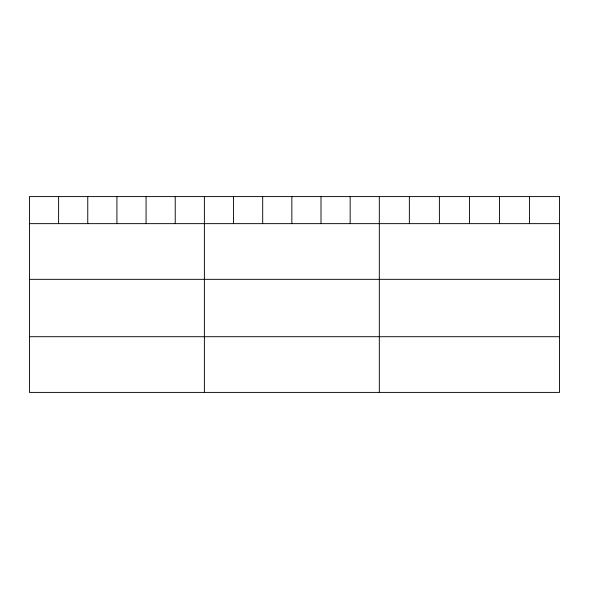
<?xml version="1.0" encoding="UTF-8"?>
<svg xmlns="http://www.w3.org/2000/svg" width="589" height="589" viewBox="0 0 589 589"><rect width="100%" height="100%" fill="white"/><g stroke="black" fill="none" stroke-linecap="round" stroke-linejoin="round"><path stroke-width="0.88" d="M29.45 223.643L559.55 223.643M29.45 279.333L559.55 279.333M29.45 336.709L559.55 336.709M529.511 196.601L529.511 223.643M499.472 196.601L499.472 223.643M469.433 196.601L469.433 223.643M439.394 196.601L439.394 223.643M409.355 196.601L409.355 223.643M379.316 196.601L379.316 392.399M350.161 196.601L350.161 223.643M321.005 196.601L321.005 223.643M291.849 196.601L291.849 223.643M262.694 196.601L262.694 223.643M233.538 196.601L233.538 223.643M204.383 196.601L204.383 392.399M175.227 196.601L175.227 223.643M146.072 196.601L146.072 223.643M116.916 196.601L116.916 223.643M87.761 196.601L87.761 223.643M58.605 196.601L58.605 223.643M559.55 196.601L29.45 196.601L29.45 392.399L559.55 392.399L559.55 196.601"/></g></svg>
